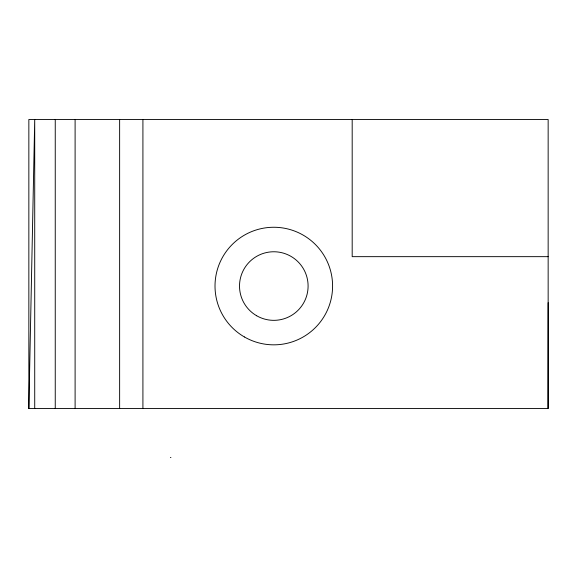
<?xml version="1.0" encoding="UTF-8"?>
<svg xmlns="http://www.w3.org/2000/svg" width="577" height="577" viewBox="0 0 577 577"><rect width="100%" height="100%" fill="white"/><g stroke="black" fill="none" stroke-linecap="round" stroke-linejoin="round"><path stroke-width="0.87" d="M28.85 408.53L28.85 119.482L548.15 119.482L548.15 408.53L28.85 408.53L34.721 119.482L34.721 408.53M548.15 256.657L352.186 256.657L352.186 119.482M548.15 302.709L548.02 408.53M170.388 457.518L170.922 457.518M142.916 119.482L142.916 408.53M119.634 119.482L119.634 408.53M75.104 119.482L75.104 408.53M55.248 119.482L55.248 408.53M244.41 336.961A58.789 58.789 0 0 0 332.59 286.048A58.789 58.789 0 0 0 244.41 235.135A58.789 58.789 0 0 0 244.41 336.961M256.657 315.749A34.295 34.295 0 0 0 308.096 286.048A34.295 34.295 0 0 0 256.657 256.354A34.295 34.295 0 0 0 256.657 315.749"/></g></svg>
